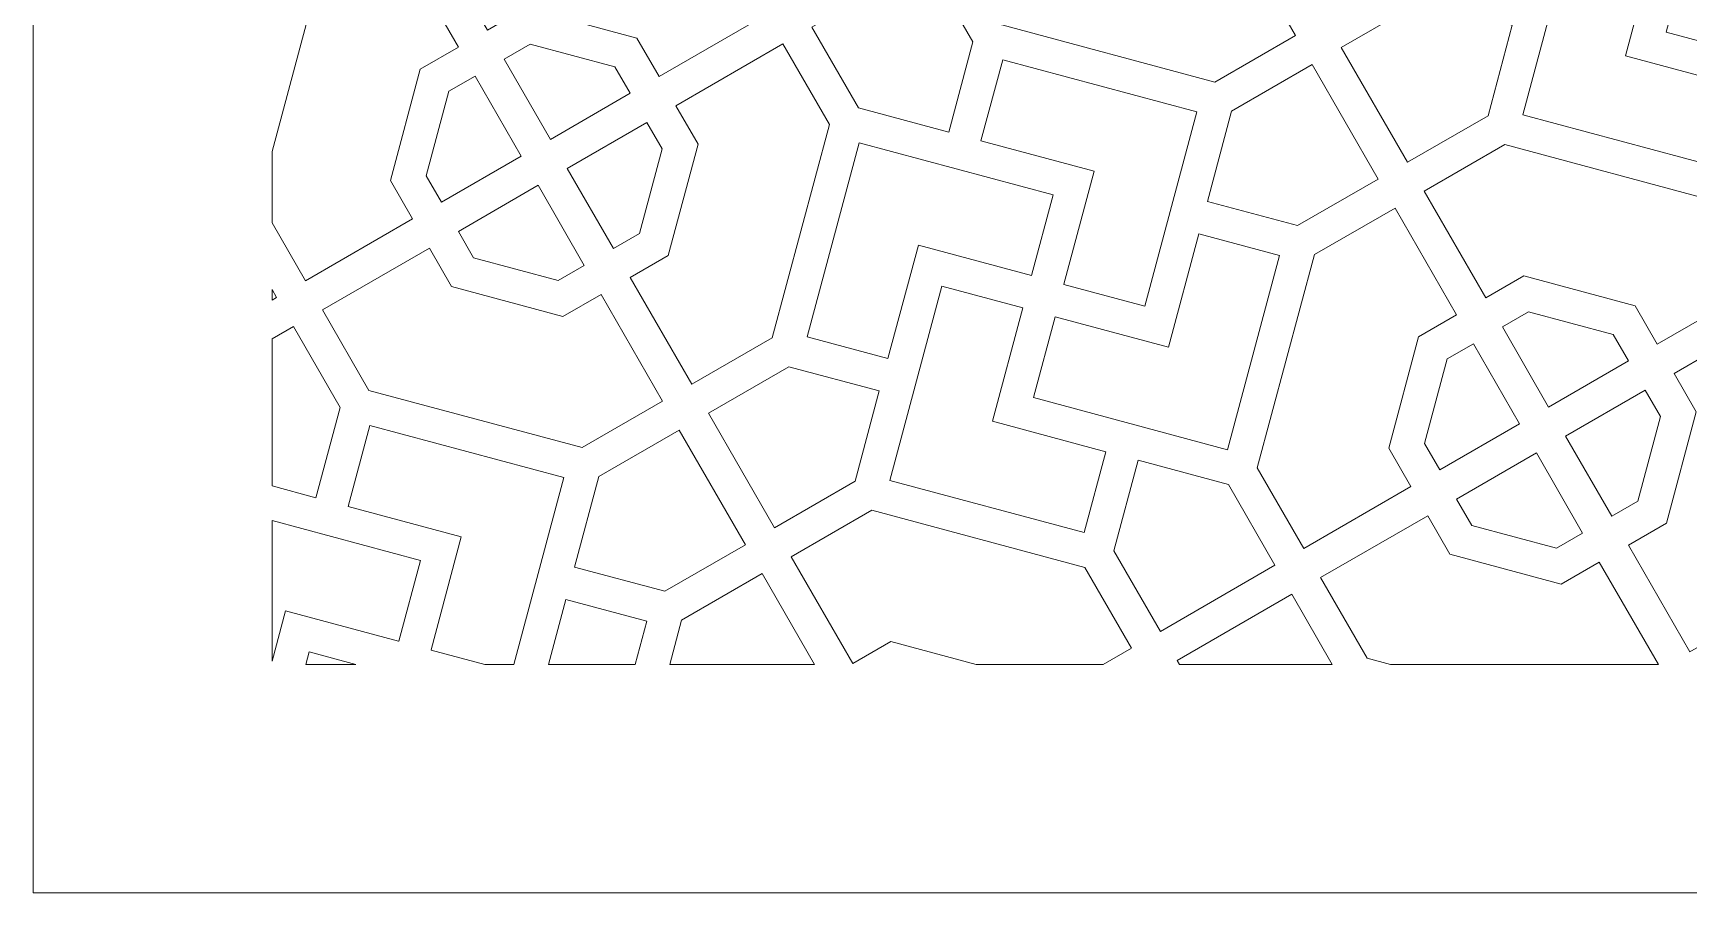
# Model space of a CAD drawing. Header units: centimetres. Extents: x 1.9 to 18.1, y -9.5 to 9.5.
# Drawn here: x 1.854 to 6.023, y -9.5 to -7.336 of the extents above; entities that cross this region are included whole.
import ezdxf

# ---------------------------------------------------------------- set-up
doc = ezdxf.new("R2010")
doc.units = ezdxf.units.CM
doc.header["$MEASUREMENT"] = 0
doc.layers.add('layer 1', color=7, linetype='Continuous')

msp = doc.modelspace()

# ---------------------------------------------------------------- linework, layer by layer
at = {"layer": 'layer 1', "color": 7, "lineweight": 9}
for points, knots in [([(1.85394, -0.05571), (1.85394, -0.05571), (18.09811, -0.05571), (18.09811, -0.05571), (18.09811, -0.05571), (18.09811, -0.05571), (18.09811, -9.49999), (18.09811, -9.49999), (18.09811, -9.49999), (18.09811, -9.49999), (1.85394, -9.49999), (1.85394, -9.49999), (1.85394, -9.49999), (1.85394, -9.49999), (1.85394, -0.05571), (1.85394, -0.05571)], [0, 0, 0, 0, 0.2, 0.2, 0.2, 0.2, 0.4, 0.4, 0.4, 0.4, 0.6, 0.6, 0.6, 0.6, 1, 1, 1, 1]), ([(6.02166, -7.12985), (6.02166, -7.12985), (6.02164, -7.12995), (6.02164, -7.12995), (6.02164, -7.12995), (6.02164, -7.12995), (6.02116, -7.12982), (6.02116, -7.12982), (6.02116, -7.12982), (6.02116, -7.12982), (5.96656, -7.3336), (5.96656, -7.3336), (5.96656, -7.3336), (5.96656, -7.3336), (6.45553, -7.46462), (6.45553, -7.46462), (6.45553, -7.46462), (6.45553, -7.46462), (6.58654, -6.97566), (6.58654, -6.97566), (6.58654, -6.97566), (6.58654, -6.97566), (6.38303, -6.92112), (6.38303, -6.92112), (6.38303, -6.92112), (6.38303, -6.92112), (6.30664, -7.20621), (6.30664, -7.20621), (6.30664, -7.20621), (6.30664, -7.20621), (6.02166, -7.12985), (6.02166, -7.12985)], [0, 0, 0, 0, 0.1111111, 0.1111111, 0.1111111, 0.1111111, 0.2222222, 0.2222222, 0.2222222, 0.2222222, 0.3333333, 0.3333333, 0.3333333, 0.3333333, 0.4444444, 0.4444444, 0.4444444, 0.4444444, 0.5555556, 0.5555556, 0.5555556, 0.5555556, 0.6666667, 0.6666667, 0.6666667, 0.6666667, 0.7777778, 0.7777778, 0.7777778, 0.7777778, 1, 1, 1, 1]), ([(3.37426, -7.34901), (3.37426, -7.34901), (3.43014, -7.4458), (3.43014, -7.4458), (3.43014, -7.4458), (3.43014, -7.4458), (3.69963, -7.29021), (3.69963, -7.29021), (3.69963, -7.29021), (3.69963, -7.29021), (3.58244, -7.08725), (3.58244, -7.08725), (3.58244, -7.08725), (3.58244, -7.08725), (3.0458, -6.94345), (3.0458, -6.94345), (3.0458, -6.94345), (3.0458, -6.94345), (2.84292, -7.06059), (2.84292, -7.06059), (2.84292, -7.06059), (2.84292, -7.06059), (2.99802, -7.32924), (2.99802, -7.32924), (2.99802, -7.32924), (2.99802, -7.32924), (3.0939, -7.27389), (3.0939, -7.27389), (3.0939, -7.27389), (3.0939, -7.27389), (3.37426, -7.34901), (3.37426, -7.34901)], [0, 0, 0, 0, 0.1111111, 0.1111111, 0.1111111, 0.1111111, 0.2222222, 0.2222222, 0.2222222, 0.2222222, 0.3333333, 0.3333333, 0.3333333, 0.3333333, 0.4444444, 0.4444444, 0.4444444, 0.4444444, 0.5555556, 0.5555556, 0.5555556, 0.5555556, 0.6666667, 0.6666667, 0.6666667, 0.6666667, 0.7777778, 0.7777778, 0.7777778, 0.7777778, 1, 1, 1, 1]), ([(4.50156, -7.05394), (4.50156, -7.05394), (4.44568, -6.95714), (4.44568, -6.95714), (4.44568, -6.95714), (4.44568, -6.95714), (4.17603, -7.11283), (4.17603, -7.11283), (4.17603, -7.11283), (4.17603, -7.11283), (4.29308, -7.31556), (4.29308, -7.31556), (4.29308, -7.31556), (4.29308, -7.31556), (4.83009, -7.45945), (4.83009, -7.45945), (4.83009, -7.45945), (4.83009, -7.45945), (5.0329, -7.34236), (5.0329, -7.34236), (5.0329, -7.34236), (5.0329, -7.34236), (4.87779, -7.0737), (4.87779, -7.0737), (4.87779, -7.0737), (4.87779, -7.0737), (4.78192, -7.12906), (4.78192, -7.12906), (4.78192, -7.12906), (4.78192, -7.12906), (4.50156, -7.05394), (4.50156, -7.05394)], [0, 0, 0, 0, 0.1111111, 0.1111111, 0.1111111, 0.1111111, 0.2222222, 0.2222222, 0.2222222, 0.2222222, 0.3333333, 0.3333333, 0.3333333, 0.3333333, 0.4444444, 0.4444444, 0.4444444, 0.4444444, 0.5555556, 0.5555556, 0.5555556, 0.5555556, 0.6666667, 0.6666667, 0.6666667, 0.6666667, 0.7777778, 0.7777778, 0.7777778, 0.7777778, 1, 1, 1, 1]), ([(5.93996, -7.10776), (5.93996, -7.10776), (5.73633, -7.0532), (5.73633, -7.0532), (5.73633, -7.0532), (5.73633, -7.0532), (5.60531, -7.54217), (5.60531, -7.54217), (5.60531, -7.54217), (5.60531, -7.54217), (6.09428, -7.67319), (6.09428, -7.67319), (6.09428, -7.67319), (6.09428, -7.67319), (6.14885, -7.46955), (6.14885, -7.46955), (6.14885, -7.46955), (6.14885, -7.46955), (5.86351, -7.3931), (5.86351, -7.3931), (5.86351, -7.3931), (5.86351, -7.3931), (5.93996, -7.10776), (5.93996, -7.10776)], [0, 0, 0, 0, 0.1428571, 0.1428571, 0.1428571, 0.1428571, 0.2857143, 0.2857143, 0.2857143, 0.2857143, 0.4285714, 0.4285714, 0.4285714, 0.4285714, 0.5714286, 0.5714286, 0.5714286, 0.5714286, 0.7142857, 0.7142857, 0.7142857, 0.7142857, 1, 1, 1, 1]), ([(2.45561, -7.81353), (2.45561, -7.81353), (2.54001, -7.95971), (2.54001, -7.95971), (2.54001, -7.95971), (2.54001, -7.95971), (2.80966, -7.80403), (2.80966, -7.80403), (2.80966, -7.80403), (2.80966, -7.80403), (2.75378, -7.70724), (2.75378, -7.70724), (2.75378, -7.70724), (2.75378, -7.70724), (2.8289, -7.42689), (2.8289, -7.42689), (2.8289, -7.42689), (2.8289, -7.42689), (2.92477, -7.37153), (2.92477, -7.37153), (2.92477, -7.37153), (2.92477, -7.37153), (2.76967, -7.10288), (2.76967, -7.10288), (2.76967, -7.10288), (2.76967, -7.10288), (2.56662, -7.22011), (2.56662, -7.22011), (2.56662, -7.22011), (2.56662, -7.22011), (2.45561, -7.63441), (2.45561, -7.63441), (2.45561, -7.63441), (2.45561, -7.63441), (2.45561, -7.81353), (2.45561, -7.81353)], [0, 0, 0, 0, 0.1, 0.1, 0.1, 0.1, 0.2, 0.2, 0.2, 0.2, 0.3, 0.3, 0.3, 0.3, 0.4, 0.4, 0.4, 0.4, 0.5, 0.5, 0.5, 0.5, 0.6, 0.6, 0.6, 0.6, 0.7, 0.7, 0.7, 0.7, 0.8, 0.8, 0.8, 0.8, 1, 1, 1, 1]), ([(4.15957, -7.5854), (4.15957, -7.5854), (4.22048, -7.35809), (4.22048, -7.35809), (4.22048, -7.35809), (4.22048, -7.35809), (4.10316, -7.1549), (4.10316, -7.1549), (4.10316, -7.1549), (4.10316, -7.1549), (3.81478, -7.32139), (3.81478, -7.32139), (3.81478, -7.32139), (3.81478, -7.32139), (3.93201, -7.52443), (3.93201, -7.52443), (3.93201, -7.52443), (3.93201, -7.52443), (4.15957, -7.5854), (4.15957, -7.5854)], [0, 0, 0, 0, 0.1666667, 0.1666667, 0.1666667, 0.1666667, 0.3333333, 0.3333333, 0.3333333, 0.3333333, 0.5, 0.5, 0.5, 0.5, 0.6666667, 0.6666667, 0.6666667, 0.6666667, 1, 1, 1, 1]), ([(5.31472, -7.66131), (5.31472, -7.66131), (5.51768, -7.54412), (5.51768, -7.54412), (5.51768, -7.54412), (5.51768, -7.54412), (5.57861, -7.31674), (5.57861, -7.31674), (5.57861, -7.31674), (5.57861, -7.31674), (5.35112, -7.25579), (5.35112, -7.25579), (5.35112, -7.25579), (5.35112, -7.25579), (5.14822, -7.37293), (5.14822, -7.37293), (5.14822, -7.37293), (5.14822, -7.37293), (5.31472, -7.66131), (5.31472, -7.66131)], [0, 0, 0, 0, 0.1666667, 0.1666667, 0.1666667, 0.1666667, 0.3333333, 0.3333333, 0.3333333, 0.3333333, 0.5, 0.5, 0.5, 0.5, 0.6666667, 0.6666667, 0.6666667, 0.6666667, 1, 1, 1, 1]), ([(3.35727, -7.48787), (3.35727, -7.48787), (3.31881, -7.42126), (3.31881, -7.42126), (3.31881, -7.42126), (3.31881, -7.42126), (3.10579, -7.36418), (3.10579, -7.36418), (3.10579, -7.36418), (3.10579, -7.36418), (3.04009, -7.40211), (3.04009, -7.40211), (3.04009, -7.40211), (3.04009, -7.40211), (3.15652, -7.60377), (3.15652, -7.60377), (3.15652, -7.60377), (3.15652, -7.60377), (3.35727, -7.48787), (3.35727, -7.48787)], [0, 0, 0, 0, 0.1666667, 0.1666667, 0.1666667, 0.1666667, 0.3333333, 0.3333333, 0.3333333, 0.3333333, 0.5, 0.5, 0.5, 0.5, 0.6666667, 0.6666667, 0.6666667, 0.6666667, 1, 1, 1, 1]), ([(3.52831, -7.61584), (3.52831, -7.61584), (3.45319, -7.8962), (3.45319, -7.8962), (3.45319, -7.8962), (3.45319, -7.8962), (3.35732, -7.95155), (3.35732, -7.95155), (3.35732, -7.95155), (3.35732, -7.95155), (3.51242, -8.22021), (3.51242, -8.22021), (3.51242, -8.22021), (3.51242, -8.22021), (3.71524, -8.10311), (3.71524, -8.10311), (3.71524, -8.10311), (3.71524, -8.10311), (3.85906, -7.56636), (3.85906, -7.56636), (3.85906, -7.56636), (3.85906, -7.56636), (3.74192, -7.36346), (3.74192, -7.36346), (3.74192, -7.36346), (3.74192, -7.36346), (3.47243, -7.51905), (3.47243, -7.51905), (3.47243, -7.51905), (3.47243, -7.51905), (3.52831, -7.61584), (3.52831, -7.61584)], [0, 0, 0, 0, 0.1111111, 0.1111111, 0.1111111, 0.1111111, 0.2222222, 0.2222222, 0.2222222, 0.2222222, 0.3333333, 0.3333333, 0.3333333, 0.3333333, 0.4444444, 0.4444444, 0.4444444, 0.4444444, 0.5555556, 0.5555556, 0.5555556, 0.5555556, 0.6666667, 0.6666667, 0.6666667, 0.6666667, 0.7777778, 0.7777778, 0.7777778, 0.7777778, 1, 1, 1, 1]), ([(4.44963, -7.96838), (4.44963, -7.96838), (4.44974, -7.96841), (4.44974, -7.96841), (4.44974, -7.96841), (4.44974, -7.96841), (4.44966, -7.9687), (4.44966, -7.9687), (4.44966, -7.9687), (4.44966, -7.9687), (4.65342, -8.0233), (4.65342, -8.0233), (4.65342, -8.0233), (4.65342, -8.0233), (4.78444, -7.53434), (4.78444, -7.53434), (4.78444, -7.53434), (4.78444, -7.53434), (4.29547, -7.40331), (4.29547, -7.40331), (4.29547, -7.40331), (4.29547, -7.40331), (4.24084, -7.60718), (4.24084, -7.60718), (4.24084, -7.60718), (4.24084, -7.60718), (4.52594, -7.68357), (4.52594, -7.68357), (4.52594, -7.68357), (4.52594, -7.68357), (4.44963, -7.96838), (4.44963, -7.96838)], [0, 0, 0, 0, 0.1111111, 0.1111111, 0.1111111, 0.1111111, 0.2222222, 0.2222222, 0.2222222, 0.2222222, 0.3333333, 0.3333333, 0.3333333, 0.3333333, 0.4444444, 0.4444444, 0.4444444, 0.4444444, 0.5555556, 0.5555556, 0.5555556, 0.5555556, 0.6666667, 0.6666667, 0.6666667, 0.6666667, 0.7777778, 0.7777778, 0.7777778, 0.7777778, 1, 1, 1, 1]), ([(5.07497, -7.41522), (5.07497, -7.41522), (4.87207, -7.53237), (4.87207, -7.53237), (4.87207, -7.53237), (4.87207, -7.53237), (4.81108, -7.75999), (4.81108, -7.75999), (4.81108, -7.75999), (4.81108, -7.75999), (5.03833, -7.82088), (5.03833, -7.82088), (5.03833, -7.82088), (5.03833, -7.82088), (5.24146, -7.7036), (5.24146, -7.7036), (5.24146, -7.7036), (5.24146, -7.7036), (5.07497, -7.41522), (5.07497, -7.41522)], [0, 0, 0, 0, 0.1666667, 0.1666667, 0.1666667, 0.1666667, 0.3333333, 0.3333333, 0.3333333, 0.3333333, 0.5, 0.5, 0.5, 0.5, 0.6666667, 0.6666667, 0.6666667, 0.6666667, 1, 1, 1, 1]), ([(2.88253, -7.76196), (2.88253, -7.76196), (3.08327, -7.64606), (3.08327, -7.64606), (3.08327, -7.64606), (3.08327, -7.64606), (2.96684, -7.4444), (2.96684, -7.4444), (2.96684, -7.4444), (2.96684, -7.4444), (2.90115, -7.48233), (2.90115, -7.48233), (2.90115, -7.48233), (2.90115, -7.48233), (2.84407, -7.69535), (2.84407, -7.69535), (2.84407, -7.69535), (2.84407, -7.69535), (2.88253, -7.76196), (2.88253, -7.76196)], [0, 0, 0, 0, 0.1666667, 0.1666667, 0.1666667, 0.1666667, 0.3333333, 0.3333333, 0.3333333, 0.3333333, 0.5, 0.5, 0.5, 0.5, 0.6666667, 0.6666667, 0.6666667, 0.6666667, 1, 1, 1, 1]), ([(3.39956, -7.56112), (3.39956, -7.56112), (3.19882, -7.67702), (3.19882, -7.67702), (3.19882, -7.67702), (3.19882, -7.67702), (3.31525, -7.87868), (3.31525, -7.87868), (3.31525, -7.87868), (3.31525, -7.87868), (3.38094, -7.84076), (3.38094, -7.84076), (3.38094, -7.84076), (3.38094, -7.84076), (3.43802, -7.62773), (3.43802, -7.62773), (3.43802, -7.62773), (3.43802, -7.62773), (3.39956, -7.56112), (3.39956, -7.56112)], [0, 0, 0, 0, 0.1666667, 0.1666667, 0.1666667, 0.1666667, 0.3333333, 0.3333333, 0.3333333, 0.3333333, 0.5, 0.5, 0.5, 0.5, 0.6666667, 0.6666667, 0.6666667, 0.6666667, 1, 1, 1, 1]), ([(4.3681, -7.94659), (4.3681, -7.94659), (4.36835, -7.94665), (4.36835, -7.94665), (4.36835, -7.94665), (4.36835, -7.94665), (4.42289, -7.74307), (4.42289, -7.74307), (4.42289, -7.74307), (4.42289, -7.74307), (3.93393, -7.61205), (3.93393, -7.61205), (3.93393, -7.61205), (3.93393, -7.61205), (3.8029, -8.10102), (3.8029, -8.10102), (3.8029, -8.10102), (3.8029, -8.10102), (4.00666, -8.15561), (4.00666, -8.15561), (4.00666, -8.15561), (4.00666, -8.15561), (4.08311, -7.87029), (4.08311, -7.87029), (4.08311, -7.87029), (4.08311, -7.87029), (4.36809, -7.94664), (4.36809, -7.94664), (4.36809, -7.94664), (4.36809, -7.94664), (4.3681, -7.94659), (4.3681, -7.94659)], [0, 0, 0, 0, 0.1111111, 0.1111111, 0.1111111, 0.1111111, 0.2222222, 0.2222222, 0.2222222, 0.2222222, 0.3333333, 0.3333333, 0.3333333, 0.3333333, 0.4444444, 0.4444444, 0.4444444, 0.4444444, 0.5555556, 0.5555556, 0.5555556, 0.5555556, 0.6666667, 0.6666667, 0.6666667, 0.6666667, 0.7777778, 0.7777778, 0.7777778, 0.7777778, 1, 1, 1, 1]), ([(5.88812, -8.02259), (5.88812, -8.02259), (5.94401, -8.11939), (5.94401, -8.11939), (5.94401, -8.11939), (5.94401, -8.11939), (6.21349, -7.9638), (6.21349, -7.9638), (6.21349, -7.9638), (6.21349, -7.9638), (6.09631, -7.76084), (6.09631, -7.76084), (6.09631, -7.76084), (6.09631, -7.76084), (5.55967, -7.61704), (5.55967, -7.61704), (5.55967, -7.61704), (5.55967, -7.61704), (5.35678, -7.73417), (5.35678, -7.73417), (5.35678, -7.73417), (5.35678, -7.73417), (5.51189, -8.00283), (5.51189, -8.00283), (5.51189, -8.00283), (5.51189, -8.00283), (5.60777, -7.94748), (5.60777, -7.94748), (5.60777, -7.94748), (5.60777, -7.94748), (5.88812, -8.02259), (5.88812, -8.02259)], [0, 0, 0, 0, 0.1111111, 0.1111111, 0.1111111, 0.1111111, 0.2222222, 0.2222222, 0.2222222, 0.2222222, 0.3333333, 0.3333333, 0.3333333, 0.3333333, 0.4444444, 0.4444444, 0.4444444, 0.4444444, 0.5555556, 0.5555556, 0.5555556, 0.5555556, 0.6666667, 0.6666667, 0.6666667, 0.6666667, 0.7777778, 0.7777778, 0.7777778, 0.7777778, 1, 1, 1, 1]), ([(2.92482, -7.83521), (2.92482, -7.83521), (2.96328, -7.90183), (2.96328, -7.90183), (2.96328, -7.90183), (2.96328, -7.90183), (3.1763, -7.95891), (3.1763, -7.95891), (3.1763, -7.95891), (3.1763, -7.95891), (3.242, -7.92098), (3.242, -7.92098), (3.242, -7.92098), (3.242, -7.92098), (3.12557, -7.71931), (3.12557, -7.71931), (3.12557, -7.71931), (3.12557, -7.71931), (2.92482, -7.83521), (2.92482, -7.83521)], [0, 0, 0, 0, 0.1666667, 0.1666667, 0.1666667, 0.1666667, 0.3333333, 0.3333333, 0.3333333, 0.3333333, 0.5, 0.5, 0.5, 0.5, 0.6666667, 0.6666667, 0.6666667, 0.6666667, 1, 1, 1, 1]), ([(5.26764, -8.38083), (5.26764, -8.38083), (5.34276, -8.10048), (5.34276, -8.10048), (5.34276, -8.10048), (5.34276, -8.10048), (5.43864, -8.04512), (5.43864, -8.04512), (5.43864, -8.04512), (5.43864, -8.04512), (5.28353, -7.77647), (5.28353, -7.77647), (5.28353, -7.77647), (5.28353, -7.77647), (5.08048, -7.8937), (5.08048, -7.8937), (5.08048, -7.8937), (5.08048, -7.8937), (4.93669, -8.43034), (4.93669, -8.43034), (4.93669, -8.43034), (4.93669, -8.43034), (5.05388, -8.6333), (5.05388, -8.6333), (5.05388, -8.6333), (5.05388, -8.6333), (5.32353, -8.47762), (5.32353, -8.47762), (5.32353, -8.47762), (5.32353, -8.47762), (5.26764, -8.38083), (5.26764, -8.38083)], [0, 0, 0, 0, 0.1111111, 0.1111111, 0.1111111, 0.1111111, 0.2222222, 0.2222222, 0.2222222, 0.2222222, 0.3333333, 0.3333333, 0.3333333, 0.3333333, 0.4444444, 0.4444444, 0.4444444, 0.4444444, 0.5555556, 0.5555556, 0.5555556, 0.5555556, 0.6666667, 0.6666667, 0.6666667, 0.6666667, 0.7777778, 0.7777778, 0.7777778, 0.7777778, 1, 1, 1, 1]), ([(2.90783, -7.97408), (2.90783, -7.97408), (2.85195, -7.87728), (2.85195, -7.87728), (2.85195, -7.87728), (2.85195, -7.87728), (2.5823, -8.03297), (2.5823, -8.03297), (2.5823, -8.03297), (2.5823, -8.03297), (2.69935, -8.2357), (2.69935, -8.2357), (2.69935, -8.2357), (2.69935, -8.2357), (3.23636, -8.37959), (3.23636, -8.37959), (3.23636, -8.37959), (3.23636, -8.37959), (3.43917, -8.26249), (3.43917, -8.26249), (3.43917, -8.26249), (3.43917, -8.26249), (3.28406, -7.99384), (3.28406, -7.99384), (3.28406, -7.99384), (3.28406, -7.99384), (3.18819, -8.0492), (3.18819, -8.0492), (3.18819, -8.0492), (3.18819, -8.0492), (2.90783, -7.97408), (2.90783, -7.97408)], [0, 0, 0, 0, 0.1111111, 0.1111111, 0.1111111, 0.1111111, 0.2222222, 0.2222222, 0.2222222, 0.2222222, 0.3333333, 0.3333333, 0.3333333, 0.3333333, 0.4444444, 0.4444444, 0.4444444, 0.4444444, 0.5555556, 0.5555556, 0.5555556, 0.5555556, 0.6666667, 0.6666667, 0.6666667, 0.6666667, 0.7777778, 0.7777778, 0.7777778, 0.7777778, 1, 1, 1, 1]), ([(4.42793, -8.04999), (4.42793, -8.04999), (4.42791, -8.05009), (4.42791, -8.05009), (4.42791, -8.05009), (4.42791, -8.05009), (4.42743, -8.04996), (4.42743, -8.04996), (4.42743, -8.04996), (4.42743, -8.04996), (4.37283, -8.25374), (4.37283, -8.25374), (4.37283, -8.25374), (4.37283, -8.25374), (4.8618, -8.38476), (4.8618, -8.38476), (4.8618, -8.38476), (4.8618, -8.38476), (4.99282, -7.8958), (4.99282, -7.8958), (4.99282, -7.8958), (4.99282, -7.8958), (4.7893, -7.84126), (4.7893, -7.84126), (4.7893, -7.84126), (4.7893, -7.84126), (4.71291, -8.12635), (4.71291, -8.12635), (4.71291, -8.12635), (4.71291, -8.12635), (4.42793, -8.04999), (4.42793, -8.04999)], [0, 0, 0, 0, 0.1111111, 0.1111111, 0.1111111, 0.1111111, 0.2222222, 0.2222222, 0.2222222, 0.2222222, 0.3333333, 0.3333333, 0.3333333, 0.3333333, 0.4444444, 0.4444444, 0.4444444, 0.4444444, 0.5555556, 0.5555556, 0.5555556, 0.5555556, 0.6666667, 0.6666667, 0.6666667, 0.6666667, 0.7777778, 0.7777778, 0.7777778, 0.7777778, 1, 1, 1, 1]), ([(2.45561, -8.00844), (2.45561, -8.00844), (2.46714, -8.00178), (2.46714, -8.00178), (2.46714, -8.00178), (2.46714, -8.00178), (2.45561, -7.98181), (2.45561, -7.98181), (2.45561, -7.98181), (2.45561, -7.98181), (2.45561, -8.00844), (2.45561, -8.00844)], [0, 0, 0, 0, 0.25, 0.25, 0.25, 0.25, 0.5, 0.5, 0.5, 0.5, 1, 1, 1, 1]), ([(4.34624, -8.0279), (4.34624, -8.0279), (4.1426, -7.97334), (4.1426, -7.97334), (4.1426, -7.97334), (4.1426, -7.97334), (4.01158, -8.46231), (4.01158, -8.46231), (4.01158, -8.46231), (4.01158, -8.46231), (4.50055, -8.59333), (4.50055, -8.59333), (4.50055, -8.59333), (4.50055, -8.59333), (4.55512, -8.38969), (4.55512, -8.38969), (4.55512, -8.38969), (4.55512, -8.38969), (4.26978, -8.31324), (4.26978, -8.31324), (4.26978, -8.31324), (4.26978, -8.31324), (4.34624, -8.0279), (4.34624, -8.0279)], [0, 0, 0, 0, 0.1428571, 0.1428571, 0.1428571, 0.1428571, 0.2857143, 0.2857143, 0.2857143, 0.2857143, 0.4285714, 0.4285714, 0.4285714, 0.4285714, 0.5714286, 0.5714286, 0.5714286, 0.5714286, 0.7142857, 0.7142857, 0.7142857, 0.7142857, 1, 1, 1, 1]), ([(5.87114, -8.16146), (5.87114, -8.16146), (5.83268, -8.09485), (5.83268, -8.09485), (5.83268, -8.09485), (5.83268, -8.09485), (5.61966, -8.03777), (5.61966, -8.03777), (5.61966, -8.03777), (5.61966, -8.03777), (5.55396, -8.07569), (5.55396, -8.07569), (5.55396, -8.07569), (5.55396, -8.07569), (5.67039, -8.27736), (5.67039, -8.27736), (5.67039, -8.27736), (5.67039, -8.27736), (5.87114, -8.16146), (5.87114, -8.16146)], [0, 0, 0, 0, 0.1666667, 0.1666667, 0.1666667, 0.1666667, 0.3333333, 0.3333333, 0.3333333, 0.3333333, 0.5, 0.5, 0.5, 0.5, 0.6666667, 0.6666667, 0.6666667, 0.6666667, 1, 1, 1, 1]), ([(6.04218, -8.28943), (6.04218, -8.28943), (5.96706, -8.56979), (5.96706, -8.56979), (5.96706, -8.56979), (5.96706, -8.56979), (5.87118, -8.62514), (5.87118, -8.62514), (5.87118, -8.62514), (5.87118, -8.62514), (6.02629, -8.89379), (6.02629, -8.89379), (6.02629, -8.89379), (6.02629, -8.89379), (6.22911, -8.7767), (6.22911, -8.7767), (6.22911, -8.7767), (6.22911, -8.7767), (6.37293, -8.23995), (6.37293, -8.23995), (6.37293, -8.23995), (6.37293, -8.23995), (6.25579, -8.03705), (6.25579, -8.03705), (6.25579, -8.03705), (6.25579, -8.03705), (5.9863, -8.19264), (5.9863, -8.19264), (5.9863, -8.19264), (5.9863, -8.19264), (6.04218, -8.28943), (6.04218, -8.28943)], [0, 0, 0, 0, 0.1111111, 0.1111111, 0.1111111, 0.1111111, 0.2222222, 0.2222222, 0.2222222, 0.2222222, 0.3333333, 0.3333333, 0.3333333, 0.3333333, 0.4444444, 0.4444444, 0.4444444, 0.4444444, 0.5555556, 0.5555556, 0.5555556, 0.5555556, 0.6666667, 0.6666667, 0.6666667, 0.6666667, 0.7777778, 0.7777778, 0.7777778, 0.7777778, 1, 1, 1, 1]), ([(2.45561, -8.476), (2.45561, -8.476), (2.56584, -8.50554), (2.56584, -8.50554), (2.56584, -8.50554), (2.56584, -8.50554), (2.62675, -8.27823), (2.62675, -8.27823), (2.62675, -8.27823), (2.62675, -8.27823), (2.50943, -8.07504), (2.50943, -8.07504), (2.50943, -8.07504), (2.50943, -8.07504), (2.45561, -8.10611), (2.45561, -8.10611), (2.45561, -8.10611), (2.45561, -8.10611), (2.45561, -8.476), (2.45561, -8.476)], [0, 0, 0, 0, 0.1666667, 0.1666667, 0.1666667, 0.1666667, 0.3333333, 0.3333333, 0.3333333, 0.3333333, 0.5, 0.5, 0.5, 0.5, 0.6666667, 0.6666667, 0.6666667, 0.6666667, 1, 1, 1, 1]), ([(5.39639, -8.43555), (5.39639, -8.43555), (5.59714, -8.31965), (5.59714, -8.31965), (5.59714, -8.31965), (5.59714, -8.31965), (5.48071, -8.11799), (5.48071, -8.11799), (5.48071, -8.11799), (5.48071, -8.11799), (5.41501, -8.15592), (5.41501, -8.15592), (5.41501, -8.15592), (5.41501, -8.15592), (5.35793, -8.36894), (5.35793, -8.36894), (5.35793, -8.36894), (5.35793, -8.36894), (5.39639, -8.43555), (5.39639, -8.43555)], [0, 0, 0, 0, 0.1666667, 0.1666667, 0.1666667, 0.1666667, 0.3333333, 0.3333333, 0.3333333, 0.3333333, 0.5, 0.5, 0.5, 0.5, 0.6666667, 0.6666667, 0.6666667, 0.6666667, 1, 1, 1, 1]), ([(3.72099, -8.58145), (3.72099, -8.58145), (3.92395, -8.46426), (3.92395, -8.46426), (3.92395, -8.46426), (3.92395, -8.46426), (3.98488, -8.23688), (3.98488, -8.23688), (3.98488, -8.23688), (3.98488, -8.23688), (3.75739, -8.17593), (3.75739, -8.17593), (3.75739, -8.17593), (3.75739, -8.17593), (3.55449, -8.29307), (3.55449, -8.29307), (3.55449, -8.29307), (3.55449, -8.29307), (3.72099, -8.58145), (3.72099, -8.58145)], [0, 0, 0, 0, 0.1666667, 0.1666667, 0.1666667, 0.1666667, 0.3333333, 0.3333333, 0.3333333, 0.3333333, 0.5, 0.5, 0.5, 0.5, 0.6666667, 0.6666667, 0.6666667, 0.6666667, 1, 1, 1, 1]), ([(5.91343, -8.23471), (5.91343, -8.23471), (5.71268, -8.35061), (5.71268, -8.35061), (5.71268, -8.35061), (5.71268, -8.35061), (5.82912, -8.55227), (5.82912, -8.55227), (5.82912, -8.55227), (5.82912, -8.55227), (5.89481, -8.51435), (5.89481, -8.51435), (5.89481, -8.51435), (5.89481, -8.51435), (5.95189, -8.30132), (5.95189, -8.30132), (5.95189, -8.30132), (5.95189, -8.30132), (5.91343, -8.23471), (5.91343, -8.23471)], [0, 0, 0, 0, 0.1666667, 0.1666667, 0.1666667, 0.1666667, 0.3333333, 0.3333333, 0.3333333, 0.3333333, 0.5, 0.5, 0.5, 0.5, 0.6666667, 0.6666667, 0.6666667, 0.6666667, 1, 1, 1, 1]), ([(3.06461, -8.92509), (3.06461, -8.92509), (3.19071, -8.45448), (3.19071, -8.45448), (3.19071, -8.45448), (3.19071, -8.45448), (2.70174, -8.32345), (2.70174, -8.32345), (2.70174, -8.32345), (2.70174, -8.32345), (2.64711, -8.52732), (2.64711, -8.52732), (2.64711, -8.52732), (2.64711, -8.52732), (2.93221, -8.60371), (2.93221, -8.60371), (2.93221, -8.60371), (2.93221, -8.60371), (2.8559, -8.88852), (2.8559, -8.88852), (2.8559, -8.88852), (2.8559, -8.88852), (2.85601, -8.88855), (2.85601, -8.88855), (2.85601, -8.88855), (2.85601, -8.88855), (2.85593, -8.88884), (2.85593, -8.88884), (2.85593, -8.88884), (2.85593, -8.88884), (2.99119, -8.92509), (2.99119, -8.92509), (2.99119, -8.92509), (2.99119, -8.92509), (3.06461, -8.92509), (3.06461, -8.92509)], [0, 0, 0, 0, 0.1, 0.1, 0.1, 0.1, 0.2, 0.2, 0.2, 0.2, 0.3, 0.3, 0.3, 0.3, 0.4, 0.4, 0.4, 0.4, 0.5, 0.5, 0.5, 0.5, 0.6, 0.6, 0.6, 0.6, 0.7, 0.7, 0.7, 0.7, 0.8, 0.8, 0.8, 0.8, 1, 1, 1, 1]), ([(3.48124, -8.33536), (3.48124, -8.33536), (3.27834, -8.45251), (3.27834, -8.45251), (3.27834, -8.45251), (3.27834, -8.45251), (3.21735, -8.68012), (3.21735, -8.68012), (3.21735, -8.68012), (3.21735, -8.68012), (3.4446, -8.74102), (3.4446, -8.74102), (3.4446, -8.74102), (3.4446, -8.74102), (3.64773, -8.62374), (3.64773, -8.62374), (3.64773, -8.62374), (3.64773, -8.62374), (3.48124, -8.33536), (3.48124, -8.33536)], [0, 0, 0, 0, 0.1666667, 0.1666667, 0.1666667, 0.1666667, 0.3333333, 0.3333333, 0.3333333, 0.3333333, 0.5, 0.5, 0.5, 0.5, 0.6666667, 0.6666667, 0.6666667, 0.6666667, 1, 1, 1, 1]), ([(4.98101, -8.67537), (4.98101, -8.67537), (4.86383, -8.47241), (4.86383, -8.47241), (4.86383, -8.47241), (4.86383, -8.47241), (4.63639, -8.41147), (4.63639, -8.41147), (4.63639, -8.41147), (4.63639, -8.41147), (4.57545, -8.6389), (4.57545, -8.6389), (4.57545, -8.6389), (4.57545, -8.6389), (4.69263, -8.84187), (4.69263, -8.84187), (4.69263, -8.84187), (4.69263, -8.84187), (4.98101, -8.67537), (4.98101, -8.67537)], [0, 0, 0, 0, 0.1666667, 0.1666667, 0.1666667, 0.1666667, 0.3333333, 0.3333333, 0.3333333, 0.3333333, 0.5, 0.5, 0.5, 0.5, 0.6666667, 0.6666667, 0.6666667, 0.6666667, 1, 1, 1, 1]), ([(5.43868, -8.5088), (5.43868, -8.5088), (5.47714, -8.57542), (5.47714, -8.57542), (5.47714, -8.57542), (5.47714, -8.57542), (5.69017, -8.63249), (5.69017, -8.63249), (5.69017, -8.63249), (5.69017, -8.63249), (5.75586, -8.59457), (5.75586, -8.59457), (5.75586, -8.59457), (5.75586, -8.59457), (5.63943, -8.3929), (5.63943, -8.3929), (5.63943, -8.3929), (5.63943, -8.3929), (5.43868, -8.5088), (5.43868, -8.5088)], [0, 0, 0, 0, 0.1666667, 0.1666667, 0.1666667, 0.1666667, 0.3333333, 0.3333333, 0.3333333, 0.3333333, 0.5, 0.5, 0.5, 0.5, 0.6666667, 0.6666667, 0.6666667, 0.6666667, 1, 1, 1, 1]), ([(4.54849, -8.92509), (4.54849, -8.92509), (4.61977, -8.88394), (4.61977, -8.88394), (4.61977, -8.88394), (4.61977, -8.88394), (4.50258, -8.68098), (4.50258, -8.68098), (4.50258, -8.68098), (4.50258, -8.68098), (3.96594, -8.53718), (3.96594, -8.53718), (3.96594, -8.53718), (3.96594, -8.53718), (3.76306, -8.65431), (3.76306, -8.65431), (3.76306, -8.65431), (3.76306, -8.65431), (3.91816, -8.92297), (3.91816, -8.92297), (3.91816, -8.92297), (3.91816, -8.92297), (4.01404, -8.86761), (4.01404, -8.86761), (4.01404, -8.86761), (4.01404, -8.86761), (4.22854, -8.92509), (4.22854, -8.92509), (4.22854, -8.92509), (4.22854, -8.92509), (4.54849, -8.92509), (4.54849, -8.92509)], [0, 0, 0, 0, 0.1111111, 0.1111111, 0.1111111, 0.1111111, 0.2222222, 0.2222222, 0.2222222, 0.2222222, 0.3333333, 0.3333333, 0.3333333, 0.3333333, 0.4444444, 0.4444444, 0.4444444, 0.4444444, 0.5555556, 0.5555556, 0.5555556, 0.5555556, 0.6666667, 0.6666667, 0.6666667, 0.6666667, 0.7777778, 0.7777778, 0.7777778, 0.7777778, 1, 1, 1, 1]), ([(2.45561, -8.91648), (2.45561, -8.91648), (2.48938, -8.79043), (2.48938, -8.79043), (2.48938, -8.79043), (2.48938, -8.79043), (2.77436, -8.86678), (2.77436, -8.86678), (2.77436, -8.86678), (2.77436, -8.86678), (2.77437, -8.86673), (2.77437, -8.86673), (2.77437, -8.86673), (2.77437, -8.86673), (2.77462, -8.86679), (2.77462, -8.86679), (2.77462, -8.86679), (2.77462, -8.86679), (2.82916, -8.66321), (2.82916, -8.66321), (2.82916, -8.66321), (2.82916, -8.66321), (2.45561, -8.56311), (2.45561, -8.56311), (2.45561, -8.56311), (2.45561, -8.56311), (2.45561, -8.91648), (2.45561, -8.91648)], [0, 0, 0, 0, 0.125, 0.125, 0.125, 0.125, 0.25, 0.25, 0.25, 0.25, 0.375, 0.375, 0.375, 0.375, 0.5, 0.5, 0.5, 0.5, 0.625, 0.625, 0.625, 0.625, 0.75, 0.75, 0.75, 0.75, 1, 1, 1, 1]), ([(5.94669, -8.92509), (5.94669, -8.92509), (5.79793, -8.66743), (5.79793, -8.66743), (5.79793, -8.66743), (5.79793, -8.66743), (5.70206, -8.72279), (5.70206, -8.72279), (5.70206, -8.72279), (5.70206, -8.72279), (5.4217, -8.64767), (5.4217, -8.64767), (5.4217, -8.64767), (5.4217, -8.64767), (5.36582, -8.55087), (5.36582, -8.55087), (5.36582, -8.55087), (5.36582, -8.55087), (5.09617, -8.70656), (5.09617, -8.70656), (5.09617, -8.70656), (5.09617, -8.70656), (5.21322, -8.90929), (5.21322, -8.90929), (5.21322, -8.90929), (5.21322, -8.90929), (5.27216, -8.92509), (5.27216, -8.92509), (5.27216, -8.92509), (5.27216, -8.92509), (5.94669, -8.92509), (5.94669, -8.92509)], [0, 0, 0, 0, 0.1111111, 0.1111111, 0.1111111, 0.1111111, 0.2222222, 0.2222222, 0.2222222, 0.2222222, 0.3333333, 0.3333333, 0.3333333, 0.3333333, 0.4444444, 0.4444444, 0.4444444, 0.4444444, 0.5555556, 0.5555556, 0.5555556, 0.5555556, 0.6666667, 0.6666667, 0.6666667, 0.6666667, 0.7777778, 0.7777778, 0.7777778, 0.7777778, 1, 1, 1, 1]), ([(3.82172, -8.92509), (3.82172, -8.92509), (3.6898, -8.69661), (3.6898, -8.69661), (3.6898, -8.69661), (3.6898, -8.69661), (3.48676, -8.81384), (3.48676, -8.81384), (3.48676, -8.81384), (3.48676, -8.81384), (3.45695, -8.92509), (3.45695, -8.92509), (3.45695, -8.92509), (3.45695, -8.92509), (3.82172, -8.92509), (3.82172, -8.92509)], [0, 0, 0, 0, 0.2, 0.2, 0.2, 0.2, 0.4, 0.4, 0.4, 0.4, 0.6, 0.6, 0.6, 0.6, 1, 1, 1, 1]), ([(5.12518, -8.92509), (5.12518, -8.92509), (5.0233, -8.74863), (5.0233, -8.74863), (5.0233, -8.74863), (5.0233, -8.74863), (4.73492, -8.91512), (4.73492, -8.91512), (4.73492, -8.91512), (4.73492, -8.91512), (4.74068, -8.92509), (4.74068, -8.92509), (4.74068, -8.92509), (4.74068, -8.92509), (5.12518, -8.92509), (5.12518, -8.92509)], [0, 0, 0, 0, 0.2, 0.2, 0.2, 0.2, 0.4, 0.4, 0.4, 0.4, 0.6, 0.6, 0.6, 0.6, 1, 1, 1, 1]), ([(3.36984, -8.92509), (3.36984, -8.92509), (3.39909, -8.81594), (3.39909, -8.81594), (3.39909, -8.81594), (3.39909, -8.81594), (3.19557, -8.7614), (3.19557, -8.7614), (3.19557, -8.7614), (3.19557, -8.7614), (3.15171, -8.92509), (3.15171, -8.92509), (3.15171, -8.92509), (3.15171, -8.92509), (3.36984, -8.92509), (3.36984, -8.92509)], [0, 0, 0, 0, 0.2, 0.2, 0.2, 0.2, 0.4, 0.4, 0.4, 0.4, 0.6, 0.6, 0.6, 0.6, 1, 1, 1, 1]), ([(2.66684, -8.92509), (2.66684, -8.92509), (2.54887, -8.89348), (2.54887, -8.89348), (2.54887, -8.89348), (2.54887, -8.89348), (2.5404, -8.92509), (2.5404, -8.92509), (2.5404, -8.92509), (2.5404, -8.92509), (2.66684, -8.92509), (2.66684, -8.92509)], [0, 0, 0, 0, 0.25, 0.25, 0.25, 0.25, 0.5, 0.5, 0.5, 0.5, 1, 1, 1, 1])]:
    msp.add_open_spline(points, degree=3, knots=knots, dxfattribs=at)

doc.saveas('drawing.dxf')
